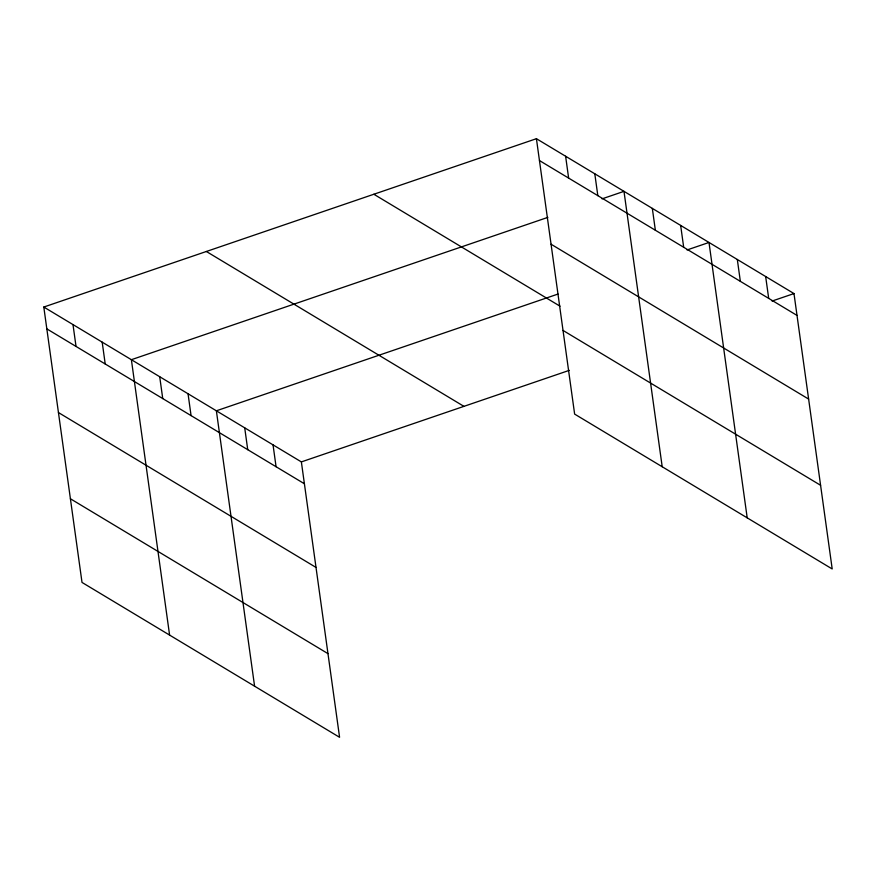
<?xml version="1.0" encoding="UTF-8"?>
<svg xmlns="http://www.w3.org/2000/svg" width="876" height="876" viewBox="0 0 876 876"><rect width="100%" height="100%" fill="white"/><g stroke="black" fill="none" stroke-linecap="round" stroke-linejoin="round"><path stroke-width="1.31" d="M43.8 307.038L301.366 461.904L339.581 737.307L82.016 582.43L43.8 307.038L536.419 138.693L793.985 293.57L832.2 568.962L574.634 414.096L536.419 138.693M547.872 217.368L131.378 359.697L169.594 635.089M602.053 198.852L623.986 191.351L662.201 466.744M558.034 294.04L216.372 410.8L254.588 686.193M687.058 249.956L708.991 242.466L747.206 517.858M301.366 461.904L569.247 370.373M772.052 301.059L793.985 293.57M539.452 160.549L797.018 315.415M551.059 244.218L808.625 399.084M373.855 194.253L560.027 306.195M563.016 330.427L820.593 485.293M206.364 251.489L463.93 406.355M46.833 328.883L304.399 483.76M58.44 412.552L316.017 567.429M70.408 498.762L327.974 653.638M765.657 276.531L768.69 298.387M737.318 259.493L740.351 281.349M680.652 225.428L683.685 247.273M652.324 208.389L655.357 230.235M594.793 173.798L597.826 195.655M565.611 156.246L568.633 178.102M273.038 444.877L276.071 466.722M244.711 427.838L247.733 449.684M188.044 393.762L191.067 415.618M159.706 376.724L162.739 398.58M102.185 342.144L105.219 363.989M72.993 324.591L76.026 346.436"/></g></svg>
